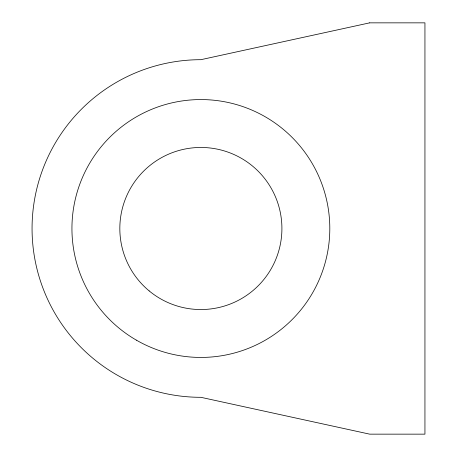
<?xml version="1.0" encoding="UTF-8"?>
<svg xmlns="http://www.w3.org/2000/svg" width="457" height="457" viewBox="0 0 457 457"><rect width="100%" height="100%" fill="white"/><g stroke="black" fill="none" stroke-linecap="round" stroke-linejoin="round"><path stroke-width="0.69" d="M369.684 22.85L200.874 59.69A168.81 168.81 0 0 0 32.059 228.5A168.81 168.81 0 0 0 200.874 397.31L369.684 434.15L424.941 434.15L424.941 22.85L369.684 22.85M149.171 290.909A81.043 81.043 0 0 0 280.769 242.067A81.043 81.043 0 0 0 172.672 152.524A81.043 81.043 0 0 0 149.171 290.909M136.403 340.157A128.931 128.931 0 0 0 329.805 228.5A128.931 128.931 0 0 0 136.403 116.843A128.931 128.931 0 0 0 136.403 340.157"/></g></svg>
